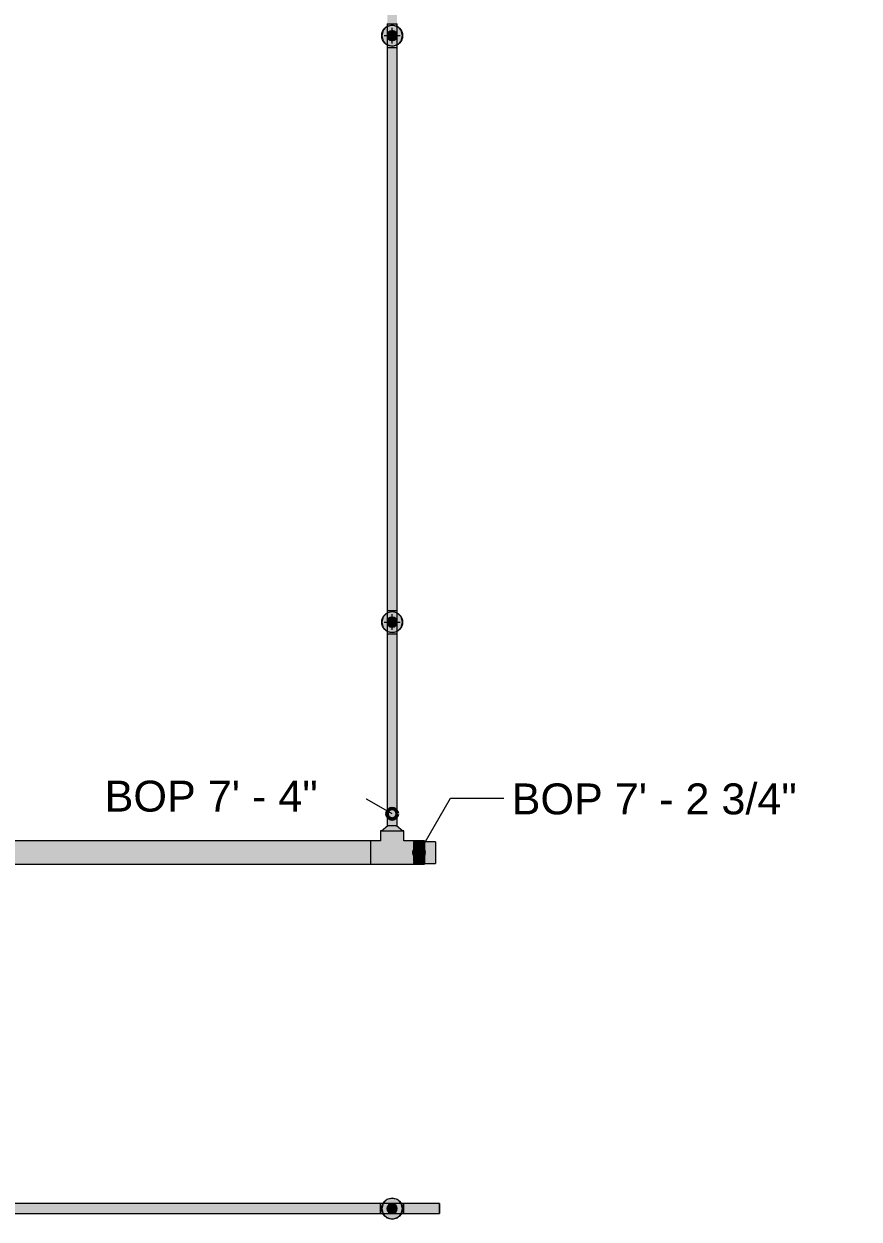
# Model space of a CAD drawing. Header units: inches. Extents: x -3385 to 41, y 7 to 1342.
# Drawn here: x -118.3 to 41.2, y 505.7 to 734 of the extents above; entities that cross this region are included whole.
import ezdxf

# ---------------------------------------------------------------- set-up
doc = ezdxf.new("R2010")
doc.units = ezdxf.units.IN
doc.header["$MEASUREMENT"] = 0
for name, color, linetype, lineweight in [('A-ANNO-NOTE', 131, 'Continuous', 9), ('G-ANNO-DIMS', 111, 'Continuous', 9), ('P-PIPE', 3, 'Continuous', 9), ('P-PIPE-CNTR', 3, 'Continuous', 9)]:
    doc.layers.add(name, color=color, linetype=linetype, lineweight=lineweight)
doc.styles.add('Arial', font='arial.ttf', dxfattribs={"height": 5.901198})

# ---------------------------------------------------------------- blocks, each defined once
blk = doc.blocks.new('Cap - Generic - Fire Protection-Dry-1080083-LOWER PARKING')
at = {"layer": 'P-PIPE'}
h = blk.add_hatch(color=256, dxfattribs=at)
h.paths.add_polyline_path([(-39.74, 576.28), (-39.74, 577.81), (-41.81, 577.81), (-41.81, 576.28), (-41.62, 576.28)], flags=0)
h.paths.add_polyline_path([(-41.81, 573.68), (-39.74, 573.68), (-39.74, 576.28), (-41.81, 576.28), (-41.81, 573.75)], flags=0)
for p, q in [((-39.74, 577.81), (-41.81, 577.81)), ((-41.81, 573.68), (-39.74, 573.68))]:
    blk.add_line(p, q, dxfattribs=at)
blk.add_ellipse((-39.74, 575.74), major_axis=(0, 2.06), ratio=0.000029, start_param=0, end_param=3.141593, dxfattribs=at)

msp = doc.modelspace()

# ---------------------------------------------------------------- hatches: boundary and pattern name
at = {"layer": 'A-ANNO-NOTE'}
h = msp.add_hatch(color=256, dxfattribs=at)
edge = h.paths.add_edge_path(flags=0)
edge.add_arc((-48, 731.743), 2, 0, 360)
for points in [[(-48, 729.743), (-47, 730.011), (-46.268, 730.743), (-46, 731.743), (-46.268, 732.743), (-47, 733.475), (-48, 733.743), (-49, 733.475), (-49.732, 732.743), (-50, 731.743), (-49.732, 730.743), (-49, 730.011)], [(-48, 617.743), (-47, 618.011), (-46.268, 618.743), (-46, 619.743), (-46.268, 620.743), (-47, 621.475), (-48, 621.743), (-49, 621.475), (-49.732, 620.743), (-50, 619.743), (-49.732, 618.743), (-49, 618.011)], [(-48, 505.743), (-47, 506.011), (-46.268, 506.743), (-46, 507.743), (-46.268, 508.743), (-47, 509.475), (-48, 509.743), (-49, 509.475), (-49.732, 508.743), (-50, 507.741), (-49.732, 506.743), (-49, 506.011)]]:
    msp.add_hatch(color=256, dxfattribs=at).paths.add_polyline_path(points, flags=0)
h = msp.add_hatch(color=256, dxfattribs=at)
edge = h.paths.add_edge_path(flags=0)
edge.add_arc((-48, 619.743), 2, 0, 360)
h = msp.add_hatch(color=256, dxfattribs=at)
edge = h.paths.add_edge_path(flags=0)
edge.add_arc((-48, 507.743), 2, 0, 360)
at = {"layer": 'P-PIPE'}
h = msp.add_hatch(color=256, dxfattribs=at)
h.paths.add_polyline_path([(-48.672, 733.984), (-48.672, 733.985), (-48.672, 741.414)], flags=0)
h.paths.add_polyline_path([(-48, 733.983), (-48, 809.495), (-48.95, 809.498), (-48.95, 733.987), (-48.473, 733.983), (-48.246, 733.983)], flags=0)
for points in [[(-48, 733.983), (-47.05, 733.987), (-47.05, 809.499), (-47.525, 809.495), (-48, 809.495), (-48, 741.414)], [(-48, 730.793), (-47.754, 730.825), (-47.525, 730.92), (-47.328, 731.071), (-47.177, 731.268), (-47.082, 731.497), (-47.05, 731.743), (-47.082, 731.989), (-47.177, 732.218), (-47.328, 732.415), (-47.525, 732.566), (-47.754, 732.66), (-48, 732.693), (-48.246, 732.66), (-48.475, 732.566), (-48.672, 732.415), (-48.823, 732.218), (-48.918, 731.989), (-48.95, 731.743), (-48.918, 731.497), (-48.823, 731.268), (-48.672, 731.071), (-48.475, 730.92), (-48.246, 730.825)], [(-48, 621.983), (-47.05, 621.987), (-47.05, 729.499), (-47.525, 729.495), (-48, 729.495), (-48, 631.451)], [(-48, 618.793), (-47.754, 618.825), (-47.525, 618.92), (-47.328, 619.071), (-47.177, 619.268), (-47.082, 619.497), (-47.05, 619.743), (-47.082, 619.989), (-47.177, 620.218), (-47.328, 620.415), (-47.525, 620.566), (-47.754, 620.66), (-48, 620.693), (-48.246, 620.66), (-48.475, 620.566), (-48.672, 620.415), (-48.823, 620.218), (-48.918, 619.989), (-48.95, 619.743), (-48.918, 619.497), (-48.823, 619.268), (-48.672, 619.071), (-48.475, 618.92), (-48.246, 618.825)], [(-48, 580.904), (-48, 617.495), (-48.95, 617.498), (-48.95, 580.908), (-48.475, 580.904), (-48.246, 580.904)], [(-48, 580.904), (-47.05, 580.908), (-47.05, 617.499), (-47.525, 617.495), (-48, 617.495), (-48, 590.214)], [(-48, 575.733), (-45.75, 577.993), (-45.75, 579.877), (-46.409, 579.87), (-49.949, 579.872), (-50.25, 579.877), (-50.25, 577.993), (-49.701, 577.438), (-48.303, 576.037)], [(-47.541, 579.868), (-45.938, 579.877), (-47.188, 580.906), (-48.823, 580.899), (-50.062, 579.877), (-48.873, 579.869), (-47.697, 579.868)], [(-48, 579.867), (-50.06, 579.879), (-50.062, 579.88), (-49.554, 579.87), (-48.459, 579.868)], [(-77.75, 575.743), (-52.134, 575.743), (-52.136, 577.993), (-187.866, 577.992), (-187.866, 575.743), (-147.649, 575.743)], [(-43.866, 573.493), (-43.866, 577.993), (-45.75, 577.993), (-46.299, 577.438), (-48, 575.733), (-50.25, 577.993), (-52.134, 577.993), (-52.134, 573.493)], [(-43.866, 575.743), (-41.807, 575.743), (-41.807, 577.993), (-43.866, 577.993), (-43.866, 576.037)], [(-77.75, 573.493), (-52.134, 573.493), (-52.134, 575.743), (-187.866, 575.743), (-187.866, 573.493), (-147.649, 573.493)], [(-41.807, 573.493), (-41.807, 575.743), (-43.866, 575.743), (-43.866, 573.493), (-42.801, 573.493)], [(-189.76, 507.743), (-50.322, 507.743), (-50.32, 508.693), (-189.756, 508.693), (-189.759, 508.216), (-189.76, 507.989)], [(-77.75, 506.793), (-50.318, 506.793), (-50.322, 507.268), (-50.322, 507.743), (-189.76, 507.741), (-189.756, 506.793), (-147.649, 506.793)], [(-49.007, 507.743), (-48.971, 507.996), (-48.877, 508.221), (-48.726, 508.417), (-48.536, 508.564), (-48.643, 508.496), (-48.759, 508.396), (-48.891, 508.218), (-48.984, 507.989), (-49.017, 507.743)], [(-48.056, 506.792), (-48.062, 506.794), (-48.328, 506.836), (-48.531, 506.92), (-48.757, 507.109), (-48.879, 507.268), (-48.974, 507.497), (-49.005, 507.749), (-48.974, 507.989), (-48.877, 508.22), (-48.723, 508.418), (-48.531, 508.566), (-48.246, 508.668), (-48.344, 508.644), (-48.532, 508.566), (-48.73, 508.413), (-48.879, 508.218), (-48.978, 507.958), (-49.006, 507.737), (-48.973, 507.494), (-48.879, 507.267), (-48.726, 507.069), (-48.529, 506.918), (-48.246, 506.817), (-48.062, 506.793)], [(-48.95, 507.743), (-48.918, 507.989), (-48.823, 508.218), (-48.671, 508.415), (-48.473, 508.566), (-48.24, 508.661), (-48.302, 508.66), (-48.531, 508.565), (-48.759, 508.373), (-48.879, 508.216), (-48.974, 507.983), (-49.006, 507.743), (-48.974, 507.743)], [(-48, 506.793), (-48.246, 506.825), (-48.475, 506.92), (-48.672, 507.071), (-48.823, 507.268), (-48.918, 507.497), (-48.95, 507.743), (-49.006, 507.741), (-48.971, 507.49), (-48.878, 507.267), (-48.722, 507.067), (-48.529, 506.919), (-48.246, 506.818), (-48.056, 506.793)], [(-48.531, 506.919), (-48.759, 507.111), (-48.88, 507.27), (-48.974, 507.497), (-48.974, 507.467), (-48.865, 507.232), (-48.737, 507.07), (-48.571, 506.939), (-48.536, 506.922)], [(-48, 506.793), (-47.754, 506.825), (-47.525, 506.92), (-47.328, 507.071), (-47.177, 507.268), (-47.082, 507.497), (-47.05, 507.743), (-47.082, 507.989), (-47.177, 508.218), (-47.328, 508.415), (-47.525, 508.566), (-47.754, 508.66), (-48, 508.693), (-48.246, 508.66), (-48.475, 508.566), (-48.672, 508.415), (-48.823, 508.218), (-48.918, 507.989), (-48.95, 507.741), (-48.918, 507.497), (-48.823, 507.268), (-48.672, 507.071), (-48.475, 506.92), (-48.246, 506.825)], [(-42.801, 507.743), (-38.944, 507.743), (-38.941, 508.693), (-45.83, 508.693), (-45.833, 508.216), (-45.834, 507.743)], [(-38.941, 506.793), (-38.944, 507.268), (-38.944, 507.743), (-45.834, 507.741), (-45.83, 506.793), (-42.801, 506.793)], [(-38.942, 506.825), (-38.94, 506.825), (-38.944, 507.497)]]:
    msp.add_hatch(color=256, dxfattribs=at).paths.add_polyline_path(points, flags=0)
h = msp.add_hatch(color=256, dxfattribs=at)
h.paths.add_polyline_path([(-48.951, 731.743), (-48.918, 731.991), (-48.788, 732.275), (-48.655, 732.432), (-48.442, 732.58), (-48.244, 732.661), (-48, 732.694), (-48, 733.983), (-48.951, 733.987), (-48.951, 731.909)], flags=0)
h.paths.add_polyline_path([(-48, 729.495), (-48.006, 730.793), (-48.253, 730.826), (-48.477, 730.921), (-48.674, 731.073), (-48.841, 731.309), (-48.879, 731.381), (-48.933, 731.56), (-48.951, 731.74), (-48.951, 729.499), (-48.475, 729.495), (-48.246, 729.495)], flags=0)
h = msp.add_hatch(color=256, dxfattribs=at)
h.paths.add_polyline_path([(-48, 730.792), (-47.751, 730.826), (-47.523, 730.921), (-47.326, 731.073), (-47.175, 731.27), (-47.081, 731.499), (-47.05, 731.749), (-47.082, 731.991), (-47.178, 732.221), (-47.329, 732.416), (-47.527, 732.567), (-47.756, 732.661), (-48.006, 732.693), (-48.248, 732.66), (-48.478, 732.564), (-48.674, 732.414), (-48.825, 732.215), (-48.919, 731.986), (-48.95, 731.737), (-48.917, 731.494), (-48.822, 731.265), (-48.67, 731.069), (-48.473, 730.918), (-48.243, 730.824), (-48.002, 730.792)], flags=0)
h.paths.add_polyline_path([(-48, 730.793), (-48.251, 730.827), (-48.475, 730.92), (-48.675, 731.076), (-48.823, 731.268), (-48.918, 731.503), (-48.95, 731.743), (-48.915, 731.994), (-48.823, 732.218), (-48.667, 732.418), (-48.475, 732.566), (-48.24, 732.661), (-48, 732.693), (-47.749, 732.658), (-47.525, 732.566), (-47.325, 732.41), (-47.177, 732.218), (-47.082, 731.989), (-47.05, 731.74), (-47.085, 731.492), (-47.177, 731.268), (-47.328, 731.071), (-47.526, 730.92), (-47.756, 730.825)], flags=0)
h = msp.add_hatch(color=256, dxfattribs=at)
h.paths.add_polyline_path([(-47.049, 731.743), (-47.049, 733.987), (-47.525, 733.983), (-48, 733.983), (-47.994, 732.693), (-47.746, 732.659), (-47.523, 732.565), (-47.326, 732.414), (-47.159, 732.176), (-47.121, 732.104), (-47.067, 731.925), (-47.05, 731.751)], flags=0)
h.paths.add_polyline_path([(-48, 729.495), (-47.049, 729.499), (-47.05, 731.735), (-47.082, 731.495), (-47.213, 731.21), (-47.346, 731.053), (-47.539, 730.913), (-47.754, 730.824), (-48, 730.792), (-48, 730.682)], flags=0)
h = msp.add_hatch(color=256, dxfattribs=at)
h.paths.add_polyline_path([(-48.672, 621.984), (-48.672, 621.985), (-48.672, 631.451)], flags=0)
h.paths.add_polyline_path([(-48, 621.983), (-48, 729.495), (-48.95, 729.498), (-48.95, 621.987), (-48.473, 621.983), (-48.246, 621.983)], flags=0)
h = msp.add_hatch(color=256, dxfattribs=at)
h.paths.add_polyline_path([(-48.951, 619.743), (-48.918, 619.991), (-48.788, 620.275), (-48.655, 620.432), (-48.442, 620.58), (-48.244, 620.661), (-48, 620.694), (-48, 621.983), (-48.951, 621.987), (-48.951, 619.909)], flags=0)
h.paths.add_polyline_path([(-48, 617.495), (-48.006, 618.793), (-48.253, 618.826), (-48.477, 618.921), (-48.674, 619.073), (-48.841, 619.309), (-48.879, 619.381), (-48.933, 619.56), (-48.951, 619.74), (-48.951, 617.499), (-48.475, 617.495), (-48.246, 617.495)], flags=0)
h = msp.add_hatch(color=256, dxfattribs=at)
h.paths.add_polyline_path([(-47.049, 619.743), (-47.049, 621.987), (-47.525, 621.983), (-48, 621.983), (-47.994, 620.693), (-47.746, 620.659), (-47.523, 620.565), (-47.326, 620.414), (-47.159, 620.176), (-47.121, 620.104), (-47.067, 619.925), (-47.05, 619.751)], flags=0)
h.paths.add_polyline_path([(-48, 617.495), (-47.049, 617.499), (-47.05, 619.735), (-47.082, 619.495), (-47.213, 619.21), (-47.346, 619.053), (-47.539, 618.913), (-47.754, 618.824), (-48, 618.792), (-48, 617.705)], flags=0)
h = msp.add_hatch(color=256, dxfattribs=at)
h.paths.add_polyline_path([(-48, 618.792), (-47.751, 618.826), (-47.523, 618.921), (-47.326, 619.073), (-47.175, 619.27), (-47.081, 619.499), (-47.05, 619.749), (-47.082, 619.991), (-47.178, 620.221), (-47.329, 620.416), (-47.527, 620.567), (-47.756, 620.661), (-48.006, 620.693), (-48.248, 620.66), (-48.478, 620.564), (-48.674, 620.414), (-48.825, 620.215), (-48.919, 619.986), (-48.95, 619.737), (-48.917, 619.494), (-48.822, 619.265), (-48.67, 619.069), (-48.473, 618.918), (-48.243, 618.824), (-48.002, 618.792)], flags=0)
h.paths.add_polyline_path([(-48, 618.793), (-48.251, 618.827), (-48.475, 618.92), (-48.675, 619.076), (-48.823, 619.268), (-48.918, 619.503), (-48.95, 619.743), (-48.915, 619.994), (-48.823, 620.218), (-48.667, 620.418), (-48.475, 620.566), (-48.24, 620.661), (-48, 620.693), (-47.749, 620.658), (-47.525, 620.566), (-47.325, 620.41), (-47.177, 620.218), (-47.082, 619.989), (-47.05, 619.74), (-47.085, 619.492), (-47.177, 619.268), (-47.328, 619.071), (-47.526, 618.92), (-47.756, 618.825)], flags=0)
h = msp.add_hatch(color=256, dxfattribs=at)
h.paths.add_polyline_path([(-45.834, 507.743), (-45.83, 508.694), (-48, 508.693), (-47.754, 508.66), (-47.481, 508.532), (-47.309, 508.39), (-47.163, 508.184), (-47.082, 507.989), (-47.05, 507.743)], flags=0)
h.paths.add_polyline_path([(-49.017, 507.743), (-48.969, 508.03), (-48.879, 508.235), (-48.728, 508.423), (-48.551, 508.558), (-48.434, 508.622), (-48.246, 508.677), (-48.199, 508.694), (-50.318, 508.694), (-50.322, 508.218), (-50.322, 507.743)], flags=0)
h = msp.add_hatch(color=256, dxfattribs=at)
h.paths.add_polyline_path([(-48.056, 506.792), (-45.83, 506.792), (-45.833, 507.268), (-45.834, 507.743), (-47.052, 507.731), (-47.09, 507.478), (-47.179, 507.265), (-47.328, 507.071), (-47.538, 506.915), (-47.81, 506.818), (-48.053, 506.792)], flags=0)
h.paths.add_polyline_path([(-48.224, 506.792), (-48.082, 506.793), (-48.306, 506.825), (-48.434, 506.864), (-48.604, 506.956), (-48.781, 507.119), (-48.909, 507.312), (-48.987, 507.519), (-49.017, 507.743), (-50.322, 507.741), (-50.318, 506.792), (-48.246, 506.792)], flags=0)

# ---------------------------------------------------------------- linework, layer by layer
at = {"layer": 'A-ANNO-NOTE'}
for p, q in [((-49.732, 732.743), (-50, 731.743)), ((-49, 733.475), (-49.732, 732.743)), ((-48, 733.743), (-49, 733.475)), ((-47, 733.475), (-48, 733.743)), ((-46.268, 732.743), (-47, 733.475)), ((-46, 731.743), (-46.268, 732.743)), ((-50, 731.743), (-49.732, 730.743)), ((-49.732, 730.743), (-49, 730.011)), ((-47, 730.011), (-46.268, 730.743)), ((-46.268, 730.743), (-46, 731.743)), ((-49, 730.011), (-48, 729.743)), ((-48, 729.743), (-47, 730.011)), ((-49, 621.475), (-49.732, 620.743)), ((-48, 621.743), (-49, 621.475)), ((-47, 621.475), (-48, 621.743)), ((-46.268, 620.743), (-47, 621.475)), ((-49.732, 620.743), (-50, 619.743)), ((-50, 619.743), (-49.732, 618.743)), ((-49.732, 618.743), (-49, 618.011)), ((-47, 618.011), (-46.268, 618.743)), ((-46, 619.743), (-46.268, 620.743)), ((-46.268, 618.743), (-46, 619.743)), ((-49, 618.011), (-48, 617.743)), ((-48, 617.743), (-47, 618.011)), ((-49, 509.475), (-49.732, 508.743)), ((-48, 509.743), (-49, 509.475)), ((-47, 509.475), (-48, 509.743)), ((-46.268, 508.743), (-47, 509.475)), ((-49.732, 508.743), (-50, 507.741)), ((-50, 507.741), (-49.732, 506.743)), ((-49.732, 506.743), (-49, 506.011)), ((-47, 506.011), (-46.268, 506.743)), ((-46, 507.743), (-46.268, 508.743)), ((-46.268, 506.743), (-46, 507.743)), ((-49, 506.011), (-48, 505.743)), ((-48, 505.743), (-47, 506.011))]:
    msp.add_line(p, q, dxfattribs=at)
for centre in [(-48, 731.743), (-48, 619.743), (-48, 507.743)]:
    msp.add_circle(centre, 2, dxfattribs=at)
at = {"layer": 'G-ANNO-DIMS'}
for p, q in [((-54.095, 586.658), (-61.029, 586.658)), ((-48, 583.139), (-54.095, 586.658)), ((-42.865, 575.743), (-36.867, 586.131)), ((-36.867, 586.131), (-26.683, 586.131))]:
    msp.add_line(p, q, dxfattribs=at)
at = {"layer": 'G-ANNO-DIMS', "lineweight": 50}
for centre in [(-48, 583.139), (-42.865, 575.743)]:
    msp.add_circle(centre, 1, dxfattribs=at)
at = {"layer": 'P-PIPE'}
for p, q in [((-48.951, 733.987), (-48.951, 729.499)), ((-47.049, 729.499), (-47.049, 733.987)), ((-48.95, 729.499), (-48.95, 621.987)), ((-47.05, 621.987), (-47.05, 729.499)), ((-48.951, 621.987), (-48.951, 617.499)), ((-47.049, 617.499), (-47.049, 621.987)), ((-48.95, 617.499), (-48.95, 580.908)), ((-47.05, 580.908), (-47.05, 617.499)), ((-50.25, 579.877), (-50.25, 577.993)), ((-50.062, 579.877), (-48.812, 580.908)), ((-47.188, 580.908), (-45.938, 579.877)), ((-45.75, 577.993), (-45.75, 579.877)), ((-52.134, 577.993), (-187.866, 577.993)), ((-50.25, 577.993), (-52.134, 577.993)), ((-43.866, 577.993), (-45.75, 577.993)), ((-41.807, 577.993), (-43.866, 577.993)), ((-43.866, 577.916), (-43.866, 577.973)), ((-43.866, 577.691), (-43.866, 577.82)), ((-43.866, 577.334), (-43.866, 577.521)), ((-41.807, 577.993), (-41.807, 573.493)), ((-43.866, 576.868), (-43.866, 577.328)), ((-43.866, 576.325), (-43.866, 576.86)), ((-43.866, 575.743), (-43.866, 576.316)), ((-43.866, 575.16), (-43.866, 575.733)), ((-187.866, 573.493), (-52.134, 573.493)), ((-52.134, 573.493), (-43.866, 573.493)), ((-43.866, 574.618), (-43.866, 575.151)), ((-43.866, 574.152), (-43.866, 574.609)), ((-43.866, 573.794), (-43.866, 573.955)), ((-43.866, 573.569), (-43.866, 573.662)), ((-43.866, 573.493), (-43.866, 573.511)), ((-43.866, 573.493), (-41.807, 573.493)), ((-50.318, 508.693), (-189.756, 508.693)), ((-189.756, 506.793), (-50.318, 506.793)), ((-48.056, 508.694), (-50.318, 508.694)), ((-50.318, 506.792), (-48.056, 506.792)), ((-48.056, 508.694), (-48.074, 508.694)), ((-48.074, 506.792), (-48.056, 506.792)), ((-48, 508.693), (-48.056, 508.693)), ((-48.056, 506.793), (-48, 506.793)), ((-45.83, 508.694), (-48, 508.694)), ((-48, 506.792), (-45.83, 506.792)), ((-38.941, 508.693), (-45.83, 508.693)), ((-45.83, 506.793), (-38.941, 506.793))]:
    msp.add_line(p, q, dxfattribs=at)
for centre, radius, start, end in [((-48, 731.743), 0.95, 0, 180), ((-48, 732.218), 0.475, 270, 90), ((-48, 731.743), 0.95, 180, 0), ((-48, 731.268), 0.475, 90, 270), ((-48, 619.743), 0.95, 0, 180), ((-48, 619.743), 0.95, 180, 360), ((-48, 619.268), 0.475, 90, 270), ((-48, 620.218), 0.475, 270, 90)]:
    msp.add_arc(centre, radius, start, end, dxfattribs=at)
for centre, major_axis, ratio, start_param, end_param in [((-48, 733.987), (0.951, 0), 0.0041666, 3.1415927, 3.403392), ((-48, 733.987), (0.951, 0), 0.0041666, 3.4054884, 3.6651914), ((-48, 733.987), (0.951, 0), 0.0041666, 3.6663729, 3.9269908), ((-48, 733.987), (0.95, 0), 0.0041666, 3.6651914, 3.9260253), ((-48, 733.987), (0.951, 0), 0.0041666, 3.9277311, 4.1887902), ((-48, 733.987), (0.95, 0), 0.0041666, 3.9269908, 4.1882663), ((-48, 733.987), (0.951, 0), 0.0041666, 4.1892397, 4.4505896), ((-48, 733.987), (0.95, 0), 0.0041666, 4.1887902, 4.4503567), ((-48, 733.987), (0.951, 0), 0.0041666, 4.4508064, 4.712389), ((-48, 733.987), (0.95, 0), 0.0041666, 4.4505896, 4.712389), ((-48, 733.987), (0.951, 0), 0.0041666, 4.712389, 4.9739716), ((-48, 733.987), (0.95, 0), 0.0041666, 4.712389, 4.9741884), ((-48, 733.987), (0.951, 0), 0.0041666, 4.9741884, 5.2355383), ((-48, 733.987), (0.95, 0), 0.0041666, 4.9744212, 5.2359878), ((-48, 733.987), (0.951, 0), 0.0041666, 5.2359878, 5.4970469), ((-48, 733.987), (0.95, 0), 0.0041666, 5.2365116, 5.4977871), ((-48, 733.987), (0.951, 0), 0.0041666, 5.4977871, 5.758405), ((-48, 733.987), (0.95, 0), 0.0041666, 5.4987526, 5.7595865), ((-48, 733.987), (0.951, 0), 0.0041666, 5.7595865, 6.0192896), ((-48, 733.987), (0.951, 0), 0.0041666, 6.0213859, 6.2831853), ((-48, 729.499), (0.951, 0), 0.0041666, 3.1415927, 4.712389), ((-48, 729.499), (0.95, 0), 0.0041666, 3.6651914, 3.9260253), ((-48, 729.499), (0.95, 0), 0.0041666, 3.9269908, 4.1882663), ((-48, 729.499), (0.95, 0), 0.0041666, 4.1887902, 4.4503567), ((-48, 729.499), (0.95, 0), 0.0041666, 4.4505896, 4.712389), ((-48, 729.499), (0.951, 0), 0.0041666, 4.712389, 6.2831853), ((-48, 729.499), (0.95, 0), 0.0041666, 4.712389, 4.9741884), ((-48, 729.499), (0.95, 0), 0.0041666, 4.9744212, 5.2359878), ((-48, 729.499), (0.95, 0), 0.0041666, 5.2365116, 5.4977871), ((-48, 729.499), (0.95, 0), 0.0041666, 5.4987526, 5.7595865), ((-48, 621.987), (0.951, 0), 0.0041666, 3.1415927, 3.403392), ((-48, 621.987), (0.951, 0), 0.0041666, 3.4054884, 3.6651914), ((-48, 621.987), (0.951, 0), 0.0041666, 3.6663729, 3.9269908), ((-48, 621.987), (0.95, 0), 0.0041666, 3.6651914, 3.9260253), ((-48, 621.987), (0.951, 0), 0.0041666, 3.9277311, 4.1887902), ((-48, 621.987), (0.95, 0), 0.0041666, 3.9269908, 4.1882663), ((-48, 621.987), (0.951, 0), 0.0041666, 4.1892397, 4.4505896), ((-48, 621.987), (0.95, 0), 0.0041666, 4.1887902, 4.4503567), ((-48, 621.987), (0.951, 0), 0.0041666, 4.4508064, 4.712389), ((-48, 621.987), (0.95, 0), 0.0041666, 4.4505896, 4.712389), ((-48, 621.987), (0.951, 0), 0.0041666, 4.712389, 4.9739716), ((-48, 621.987), (0.95, 0), 0.0041666, 4.712389, 4.9741884), ((-48, 621.987), (0.951, 0), 0.0041666, 4.9741884, 5.2355383), ((-48, 621.987), (0.95, 0), 0.0041666, 4.9744212, 5.2359878), ((-48, 621.987), (0.951, 0), 0.0041666, 5.2359878, 5.4970469), ((-48, 621.987), (0.95, 0), 0.0041666, 5.2365116, 5.4977871), ((-48, 621.987), (0.951, 0), 0.0041666, 5.4977871, 5.758405), ((-48, 621.987), (0.95, 0), 0.0041666, 5.4987526, 5.7595865), ((-48, 621.987), (0.951, 0), 0.0041666, 5.7595865, 6.0192896), ((-48, 621.987), (0.951, 0), 0.0041666, 6.0213859, 6.2831853), ((-48, 617.499), (0.951, 0), 0.0041666, 3.1415927, 4.712389), ((-48, 617.499), (0.95, 0), 0.0041666, 3.6651914, 3.9260253), ((-48, 617.499), (0.95, 0), 0.0041666, 3.9269908, 4.1882663), ((-48, 617.499), (0.95, 0), 0.0041666, 4.1887902, 4.4503567), ((-48, 617.499), (0.95, 0), 0.0041666, 4.4505896, 4.712389), ((-48, 617.499), (0.951, 0), 0.0041666, 4.712389, 6.2831853), ((-48, 617.499), (0.95, 0), 0.0041666, 4.712389, 4.9741884), ((-48, 617.499), (0.95, 0), 0.0041666, 4.9744212, 5.2359878), ((-48, 617.499), (0.95, 0), 0.0041666, 5.2365116, 5.4977871), ((-48, 617.499), (0.95, 0), 0.0041666, 5.4987526, 5.7595865), ((-48, 579.877), (2.25, 0), 0.0041666, 2.7456437, 3.1415638), ((-48, 579.877), (2.25, 0), 0.0041666, 3.1415927, 6.2831564), ((-48, 580.908), (0.95, 0), 0.0041666, 3.1415927, 4.712389), ((-48, 580.908), (0.95, 0), 0.0041666, 4.712389, 6.2831853), ((-48, 579.877), (2.25, 0), 0.0041666, 0, 0.3959498), ((-52.134, 575.743), (0, 2.25), 0.0000289, 0.0041666, 0.1329949), ((-52.134, 575.743), (0, 2.25), 0.0000289, 0.1329711, 0.2617994), ((-52.134, 575.743), (0, 2.25), 0.0000289, 0.265966, 0.3947943), ((-52.134, 575.743), (0, 2.25), 0.0000289, 0.3947705, 0.5235988), ((-52.134, 575.743), (0, 2.25), 0.0000289, 0.5277654, 0.6565937), ((-52.134, 575.743), (0, 2.25), 0.0000289, 0.6591741, 0.7853982), ((-43.866, 575.743), (0, 2.25), 0.0000289, 0.0041666, 0.1329949), ((-43.866, 575.743), (0, 2.25), 0.0000289, 0.265966, 0.3947943), ((-43.866, 575.743), (0, 2.25), 0.0000289, 0.5277654, 0.6565937), ((-52.134, 575.743), (0, 2.25), 0.0000289, 0.7891302, 1.0471976), ((-52.134, 575.743), (0, 2.25), 0.0000289, 0.7895648, 1.0468119), ((-52.134, 575.743), (0, 2.25), 0.0000289, 1.0513642, 1.3087999), ((-52.134, 575.743), (0, 2.25), 0.0000289, 1.0511192, 1.3089969), ((-52.134, 575.743), (0, 2.25), 0.0000289, 1.3131636, 1.5707506), ((-52.134, 575.743), (0, 2.25), 0.0000289, 1.3130702, 1.5707963), ((-52.134, 575.743), (0, 2.25), 0.0000289, 1.574963, 1.8326914), ((-52.134, 575.743), (0, 2.25), 0.0000289, 1.5750109, 1.8325957), ((-43.866, 575.743), (0, 2.25), 0.0000289, 0.7895648, 1.0468119), ((-43.866, 575.743), (0, 2.25), 0.0000289, 1.0513642, 1.3087999), ((-43.866, 575.743), (0, 2.25), 0.0000289, 1.3131636, 1.5707506), ((-43.866, 575.743), (0, 2.25), 0.0000289, 1.574963, 1.8326914), ((-52.134, 575.743), (0, 2.25), 0.0000289, 1.8367624, 2.0946428), ((-52.134, 575.743), (0, 2.25), 0.0000289, 1.836962, 2.0943951), ((-52.134, 575.743), (0, 2.25), 0.0000289, 2.0985617, 2.3566326), ((-52.134, 575.743), (0, 2.25), 0.0000289, 2.0989509, 2.3561945), ((-52.134, 575.743), (0, 2.25), 0.0000289, 2.3603611, 2.4891894), ((-52.134, 575.743), (0, 2.25), 0.0000289, 2.4891656, 2.6179939), ((-52.134, 575.743), (0, 2.25), 0.0000289, 2.6221605, 2.7509888), ((-52.134, 575.743), (0, 2.25), 0.0000289, 2.750965, 2.8797933), ((-52.134, 575.743), (0, 2.25), 0.0000289, 2.8839599, 3.1415927), ((-52.134, 575.743), (0, 2.25), 0.0000289, 3.0127644, 3.1415927), ((-43.866, 575.743), (0, 2.25), 0.0000289, 1.8367624, 2.0946428), ((-43.866, 575.743), (0, 2.25), 0.0000289, 2.0985617, 2.3566326), ((-43.866, 575.743), (0, 2.25), 0.0000289, 2.3603611, 2.4891894), ((-43.866, 575.743), (0, 2.25), 0.0000289, 2.6221605, 2.7509888), ((-43.866, 575.743), (0, 2.25), 0.0000289, 2.8839599, 3.1415927), ((-50.318, 507.743), (0, 0.951), 0.0041666, 0, 1.5707963), ((-50.318, 507.743), (0, 0.95), 0.0041666, 0.7853982, 1.0466737), ((-50.318, 507.743), (0, 0.95), 0.0041666, 1.0471976, 1.3087641), ((-50.318, 507.743), (0, 0.95), 0.0041666, 1.3089969, 1.5707963), ((-50.318, 507.743), (0, 0.951), 0.0041666, 1.5707963, 3.1415927), ((-50.318, 507.743), (0, 0.95), 0.0041666, 1.5707963, 1.8325957), ((-50.318, 507.743), (0, 0.95), 0.0041666, 1.8328286, 2.0943951), ((-50.318, 507.743), (0, 0.95), 0.0041666, 2.094919, 2.3561945), ((-50.318, 507.743), (0, 0.95), 0.0041666, 0.5235988, 0.7844327), ((-50.318, 507.743), (0, 0.95), 0.0041666, 2.35716, 2.6179939), ((-48.056, 507.743), (0, 0.951), 0.9999675, 0, 1.5707963), ((-48.056, 507.743), (0, 0.951), 0.9999675, 1.572232, 3.1415927), ((-48, 507.743), (0, 0.95), 0.9999675, 0, 1.5707963), ((-48, 507.743), (0, 0.95), 0.9999675, 1.5722332, 3.1415927), ((-48, 507.743), (0, 0.95), 0.9999675, 4.712389, 6.2831853), ((-48, 507.743), (0, 0.95), 0.9999675, 3.1415927, 4.712389), ((-45.83, 507.743), (0, 0.95), 0.0041666, 1.0471976, 1.3087641), ((-45.83, 507.743), (0, 0.951), 0.0041666, 1.047647, 1.3089969), ((-45.83, 507.743), (0, 0.95), 0.0041666, 1.3089969, 1.5707963), ((-45.83, 507.743), (0, 0.951), 0.0041666, 1.3092138, 1.5707963), ((-45.83, 507.743), (0, 0.95), 0.0041666, 1.5707963, 1.8325957), ((-45.83, 507.743), (0, 0.951), 0.0041666, 1.5707963, 3.1415927), ((-45.83, 507.743), (0, 0.95), 0.0041666, 1.8328286, 2.0943951), ((-45.83, 507.743), (0, 0.95), 0.0041666, 0.5235988, 0.7844327), ((-45.83, 507.743), (0, 0.951), 0.0041666, 0.5247803, 0.7853982), ((-45.83, 507.743), (0, 0.95), 0.0041666, 0.7853982, 1.0466737), ((-45.83, 507.743), (0, 0.951), 0.0041666, 0.7861384, 1.0471976), ((-45.83, 507.743), (0, 0.95), 0.0041666, 2.094919, 2.3561945), ((-45.83, 507.743), (0, 0.95), 0.0041666, 2.35716, 2.6179939), ((-45.83, 507.743), (0, 0.951), 0.0041666, 0.2638957, 0.5235988), ((-45.83, 507.743), (0, 0.951), 0.0041666, 0, 0.2617994), ((-38.941, 507.743), (0, 0.95), 0.0041666, 0, 1.5707963), ((-38.941, 507.743), (0, 0.95), 0.0041666, 1.5707963, 3.1415927), ((-38.941, 507.743), (0, 0.95), 0.0041666, 4.712389, 6.2831853), ((-38.941, 507.743), (0, 0.95), 0.0041666, 3.1415927, 4.712389)]:
    msp.add_ellipse(centre, major_axis=major_axis, ratio=ratio, start_param=start_param, end_param=end_param, dxfattribs=at)
at = {"layer": 'P-PIPE-CNTR'}
for p, q in [((-48, 730.243), (-48, 733.243)), ((-49.5, 731.743), (-46.5, 731.743)), ((-48, 618.243), (-48, 621.243)), ((-49.5, 619.743), (-46.5, 619.743))]:
    msp.add_line(p, q, dxfattribs=at)

# ---------------------------------------------------------------- block references
at = {"layer": 'P-PIPE'}
msp.add_blockref('Cap - Generic - Fire Protection-Dry-1080083-LOWER PARKING', (0, 0), dxfattribs=at)

# ---------------------------------------------------------------- next in the draw order: texts
at = {"layer": 'G-ANNO-DIMS', "char_height": 5.9012, "attachment_point": 1, "line_spacing_factor": 0.938532, "style": 'Arial', "bg_fill": 3, "box_fill_scale": 1.25, "bg_fill_color": 0, "bg_fill_transparency": 0}
for s, insert, width in [('BOP 7\' - 4"', (-102.909, 589.463), 48.456), ('BOP 7\' - 2 3/4"', (-25.183, 588.936), 64.872)]:
    msp.add_mtext(s, dxfattribs=dict(at, insert=insert, width=width))

doc.saveas('drawing.dxf')
